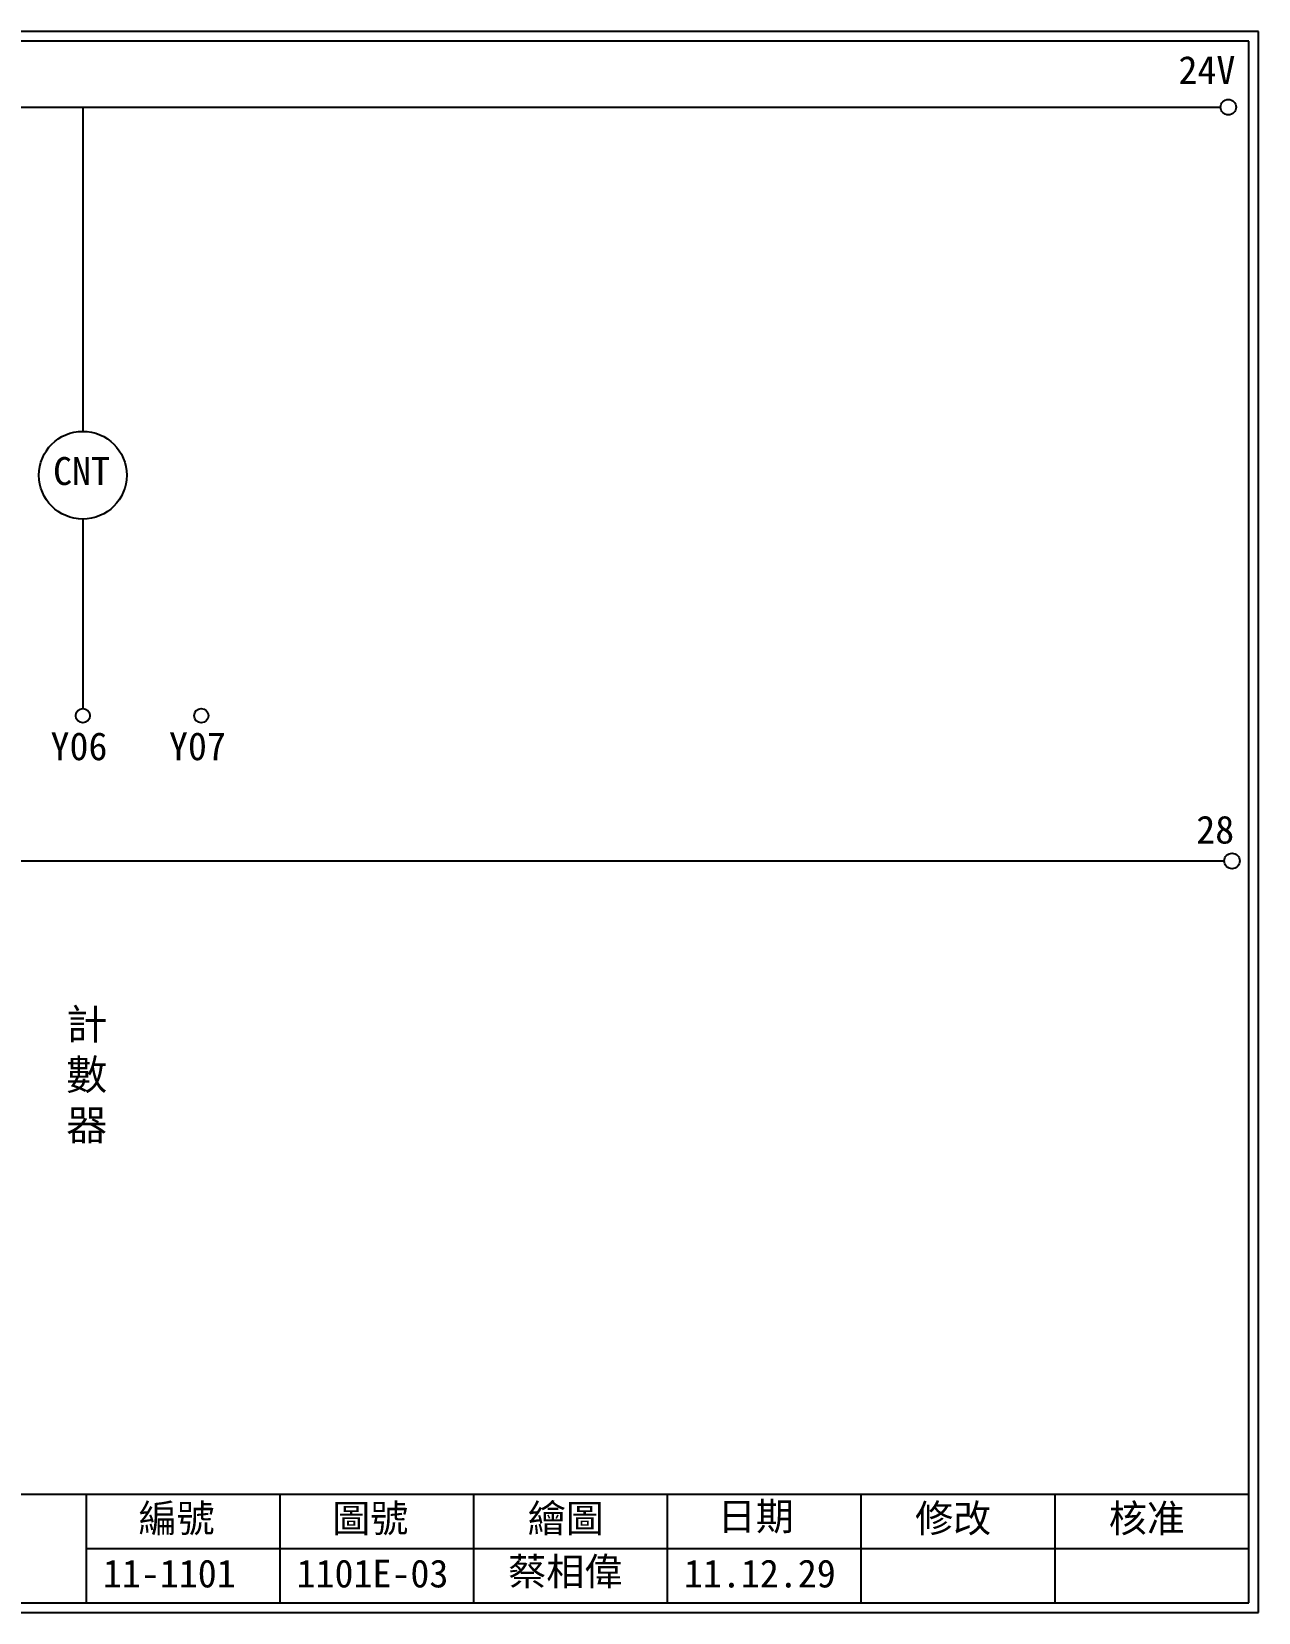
# Model space of a CAD drawing. Extents: x 325 to 612, y 3 to 207.
# Drawn here: x 454 to 612.3, y 3 to 207 of the extents above; entities that cross this region are included whole.
import ezdxf

# ---------------------------------------------------------------- set-up
doc = ezdxf.new("R2010")
doc.units = 0
doc.layers.get('0').update_dxf_attribs({"linetype": 'CONTINUOUS'})
doc.layers.add('圖框層', color=7, linetype='CONTINUOUS')
doc.layers.add('標尺寸層', color=3, linetype='CONTINUOUS')
doc.styles.add('CNS', font='romanc.shx', dxfattribs={"bigfont": 'chineset.shx'})
doc.styles.add('STSL', font='KAIU.TTF')

msp = doc.modelspace()

# ---------------------------------------------------------------- linework, layer by layer
for centre in [(608.44, 197.22), (608.92, 99.96)]:
    msp.add_circle(centre, 1)
at = {"layer": '圖框層', "color": 7}
for p, q in [((612.32, 206.97), (325.32, 206.97)), ((612.32, 3), (612.32, 206.97)), ((611.07, 205.72), (326.57, 205.72)), ((611.07, 4.25), (611.07, 205.72)), ((326.57, 18.25), (611.07, 18.25)), ((461.07, 4.25), (461.07, 18.25)), ((486.07, 4.25), (486.07, 18.25)), ((511.07, 4.25), (511.07, 18.25)), ((536.07, 4.25), (536.07, 18.25)), ((561.07, 4.25), (561.07, 18.25)), ((586.07, 4.25), (586.07, 18.25)), ((461.07, 11.25), (611.07, 11.25)), ((326.57, 4.25), (611.07, 4.25)), ((325.32, 3), (612.32, 3))]:
    msp.add_line(p, q, dxfattribs=at)
at = {"layer": '標尺寸層', "color": 7}
for p, q in [((329.84, 197.22), (607.44, 197.22)), ((460.59, 197.22), (460.59, 155.39)), ((460.59, 144.07), (460.59, 119.62)), ((330.05, 99.96), (607.92, 99.96))]:
    msp.add_line(p, q, dxfattribs=at)
for centre, radius in [((460.59, 149.73), 5.66), ((460.59, 118.7), 0.92), ((475.88, 118.7), 0.92)]:
    msp.add_circle(centre, radius, dxfattribs=at)

# ---------------------------------------------------------------- texts
at = {"layer": '圖框層', "color": 4, "style": 'STSL'}
for s, p in [('24V', (602, 200.22)), ('CNT', (456.75, 148.47)), ('Y06', (456.42, 112.96)), ('Y07', (471.71, 112.96)), ('28', (604.3, 102.2)), ('編號', (467.78, 13.34)), ('圖號', (492.78, 13.34)), ('繪圖', (518.01, 13.34)), ('日期', (542.54, 13.59)), ('修改', (568.01, 13.34)), ('核准', (593.01, 13.34)), ('蔡相偉', (515.5, 6.47)), ('11-1101', (463.18, 6.22)), ('1101E-03', (488.18, 6.22)), ('11.12.29', (538.18, 6.22))]:
    msp.add_text(s, height=3.6, dxfattribs=at).set_placement(p)
at = {"layer": '標尺寸層', "color": 7, "insert": (461.1, 72.17), "char_height": 3.9, "width": 2.8481, "attachment_point": 5, "style": 'CNS'}
msp.add_mtext('{\\fDFKai-SB|b0|i0|c136|p65;計數器}', dxfattribs=at)

doc.saveas('drawing.dxf')
